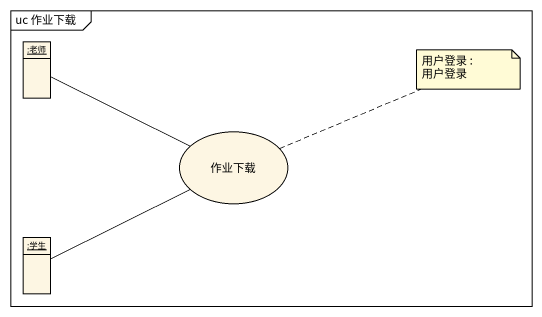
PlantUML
@startuml
mainframe uc 作业下载
allowmixing
hide circle
hide empty members
object ":老师" as 老师
usecase 作业下载
object ":学生" as 学生
老师 -right- 作业下载
学生 -right- 作业下载
note right of 作业下载 : 用户登录 : 用户登录
@enduml
